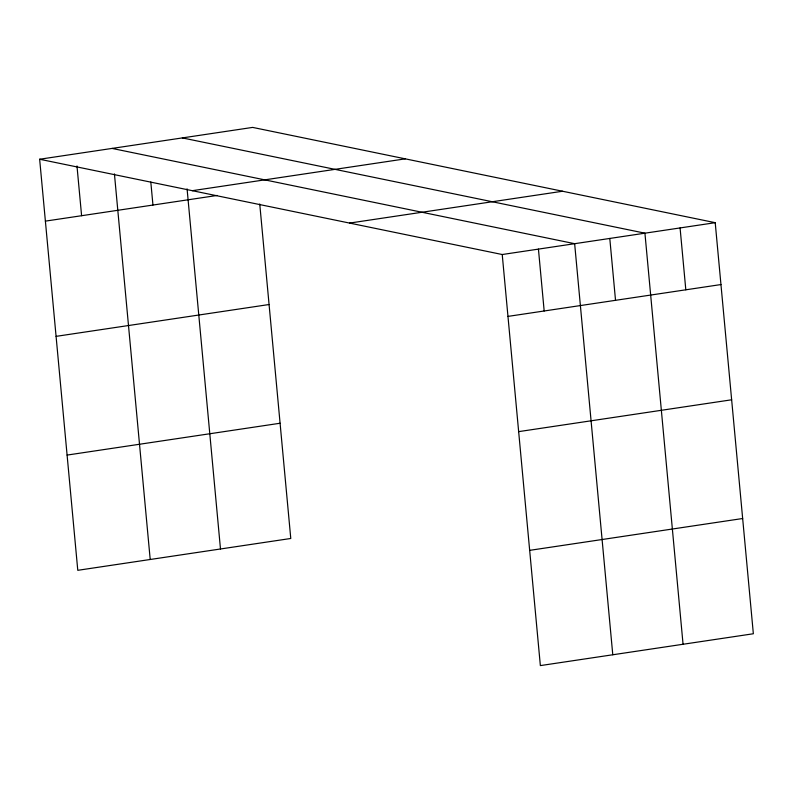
<?xml version="1.0" encoding="UTF-8"?>
<svg xmlns="http://www.w3.org/2000/svg" width="793" height="793" viewBox="0 0 793 793"><rect width="100%" height="100%" fill="white"/><g stroke="black" fill="none" stroke-linecap="round" stroke-linejoin="round"><path stroke-width="1.19" d="M39.65 159.244L252.64 127.405L715.217 222.684L753.35 633.756L540.36 665.595L502.227 254.523L39.65 159.244L77.783 570.316L290.773 538.477L259.747 203.999M192.302 190.687L405.292 158.848M45.389 221.128L217.173 195.445M349.574 223.081L562.564 191.242M502.227 254.523L715.217 222.684M56.085 336.361L269.065 304.522M507.966 316.397L720.956 284.558M67.098 455.083L280.088 423.244M518.662 431.63L731.642 399.791M529.674 550.352L742.664 518.513M182.35 137.913L644.927 233.182L683.06 644.263M112.071 148.42L574.647 243.689L612.781 654.76M680.077 227.928L685.816 289.812M609.787 238.435L615.527 300.319M538.437 249.101L544.176 310.985M187.079 188.873L220.484 548.984M150.809 181.993L152.95 205.05M114.43 173.905L150.204 559.491M76.98 165.965L81.6 215.716"/></g></svg>
